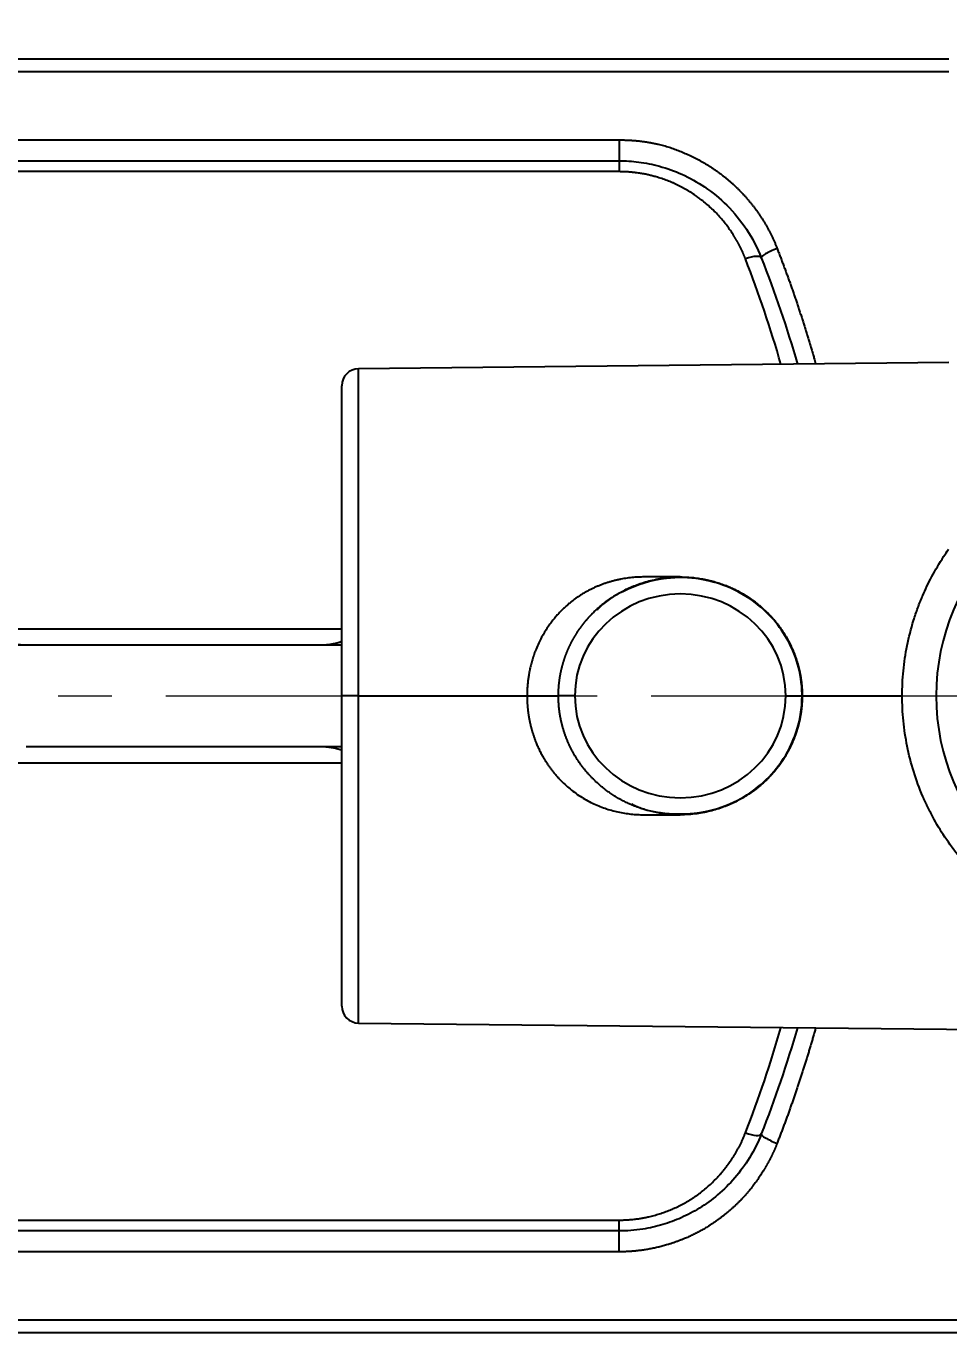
# Model space of a CAD drawing. Header units: millimetres. Extents: x 14 to 1202, y 28 to 1708.
# Drawn here: x 534.2 to 588.5, y 1273 to 1349.9 of the extents above; entities that cross this region are included whole.
import ezdxf

# ---------------------------------------------------------------- set-up
doc = ezdxf.new("R2010")
doc.units = ezdxf.units.MM
doc.linetypes.add('CENTER2', pattern=[28.575, 19.05, -3.175, 3.175, -3.175])
doc.styles.add('GOGO', font='Gulim.ttf', dxfattribs={"height": 3})
doc.dimstyles.new('기밴테크', dxfattribs={"dimtxt": 3, "dimasz": 3, "dimexe": 1.25, "dimexo": 0.625, "dimgap": 0.6, "dimtad": 1, "dimtih": 1, "dimtoh": 1, "dimdec": 1, "dimlunit": 6, "dimtxsty": 'GOGO', "dimcen": 0, "dimclrd": 3, "dimclre": 3, "dimclrt": 4, "dimadec": 0, "dimazin": 0, "dimtfac": 1, "dimtdec": 1, "dimtmove": 0, "dimatfit": 3, "dimfxl": 1, "dimlwd": 13, "dimlwe": 13, "dimarcsym": 0})

# ---------------------------------------------------------------- blocks, each defined once
blk = doc.blocks.new('*D5')
at = {"color": 3, "lineweight": 13, "transparency": 16777216}
for p, q in [((467.351, 1315.506), (467.351, 1434.052)), ((600.761, 1389.505), (600.761, 1434.052)), ((580.761, 1422.052), (487.351, 1422.052))]:
    blk.add_line(p, q, dxfattribs=at)
at = {"color": 3, "transparency": 16777216}
for points in [[(487.351, 1425.385), (487.351, 1418.719), (467.351, 1422.052)], [(580.761, 1425.385), (580.761, 1418.719), (600.761, 1422.052)]]:
    blk.add_solid(points, dxfattribs=at)
at = {"layer": 'Defpoints', "color": 0, "transparency": 16777216}
for p in [(467.351, 1422.052), (600.761, 1384.505), (467.351, 1310.506)]:
    blk.add_point(p, dxfattribs=at)
at = {"color": 4, "transparency": 16777216, "insert": (534.056, 1436.304), "char_height": 3, "attachment_point": 5, "style": 'GOGO'}
blk.add_mtext('{\\H6x;133.4}', dxfattribs=at)

msp = doc.modelspace()

# ---------------------------------------------------------------- linework, layer by layer
at = {"lineweight": 25}
for p, q in [((486.614, 1348.006), (588.509, 1348.006)), ((486.614, 1347.263), (588.509, 1347.263)), ((486.614, 1343.235), (569.088, 1343.235)), ((569.088, 1343.235), (569.088, 1342.006)), ((486.614, 1342.006), (569.088, 1342.006)), ((569.088, 1342.006), (569.088, 1341.366)), ((569.088, 1341.366), (486.614, 1341.366)), ((588.51, 1330.134), (553.751, 1329.766)), ((553.751, 1310.506), (553.751, 1329.766)), ((552.761, 1310.506), (552.761, 1328.767)), ((572.696, 1317.506), (570.594, 1317.506)), ((532.175, 1314.459), (552.761, 1314.46)), ((534.173, 1313.506), (551.529, 1313.506)), ((552.761, 1292.245), (552.761, 1310.506)), ((553.751, 1310.506), (552.761, 1310.506)), ((553.751, 1310.506), (563.672, 1310.506)), ((553.751, 1291.246), (553.751, 1310.506)), ((563.672, 1310.506), (565.519, 1310.506)), ((566.485, 1310.506), (565.519, 1310.506)), ((578.908, 1310.506), (579.908, 1310.506)), ((579.874, 1310.506), (585.761, 1310.506)), ((551.529, 1307.506), (534.173, 1307.506)), ((552.761, 1306.553), (532.175, 1306.552)), ((570.591, 1303.506), (572.696, 1303.506)), ((553.751, 1291.246), (620.761, 1290.538)), ((486.614, 1279.646), (569.088, 1279.646)), ((569.088, 1279.006), (569.088, 1279.646)), ((569.088, 1279.006), (486.614, 1279.006)), ((569.088, 1277.777), (569.088, 1279.006)), ((569.088, 1277.777), (486.614, 1277.777)), ((599.817, 1273.749), (486.614, 1273.749)), ((599.817, 1273.006), (486.614, 1273.006))]:
    msp.add_line(p, q, dxfattribs=at)
at = {"color": 1, "linetype": 'CENTER2', "lineweight": 18}
msp.add_line((456.679, 1310.506), (621.061, 1310.506), dxfattribs=at)
at = {"lineweight": 25}
for centre, radius, start, end in [((553.761, 1328.767), 1, 90.60522, 180), ((600.761, 1310.506), 13, 90, 270), ((553.761, 1292.245), 1, 180, 269.39478)]:
    msp.add_arc(centre, radius, start, end, dxfattribs=at)
for centre, major_axis, ratio, start_param, end_param in [((576.533, 1335.932), (-0.931, -0.366), 0.28071, 3.141593, 4.602501), ((578.395, 1336.664), (0.931, 0.366), 0.171683, 1.503419, 3.141593), ((572.696, 1310.505, 0), (-6.212, 0), 0.966058, 3.141746, 6.283053), ((572.696, 1310.507, 0), (-6.212, 0), 0.966058, 0.000154, 3.14146), ((576.533, 1285.08), (-0.931, 0.366), 0.28071, 1.680684, 3.141593), ((578.395, 1284.348), (0.931, -0.366), 0.171683, 3.141593, 4.779766)]:
    msp.add_ellipse(centre, major_axis=major_axis, ratio=ratio, start_param=start_param, end_param=end_param, dxfattribs=at)
for points, knots in [([(569.088, 1343.235), (569.106, 1343.235), (569.141, 1343.235), (569.195, 1343.234), (569.248, 1343.234), (569.302, 1343.233), (569.355, 1343.232), (569.408, 1343.23), (569.46, 1343.229), (569.513, 1343.227), (569.565, 1343.225), (569.618, 1343.223), (569.67, 1343.22), (569.722, 1343.217), (569.774, 1343.214), (569.825, 1343.211), (569.877, 1343.208), (569.928, 1343.204), (569.979, 1343.2), (570.03, 1343.196), (570.081, 1343.191), (570.132, 1343.187), (570.182, 1343.182), (570.233, 1343.177), (570.283, 1343.171), (570.333, 1343.166), (570.383, 1343.16), (570.433, 1343.154), (570.482, 1343.147), (570.532, 1343.141), (570.581, 1343.134), (570.63, 1343.127), (570.679, 1343.12), (570.728, 1343.112), (570.777, 1343.104), (570.825, 1343.096), (570.873, 1343.088), (570.922, 1343.079), (570.97, 1343.071), (571.018, 1343.062), (571.065, 1343.053), (571.113, 1343.043), (571.16, 1343.033), (571.207, 1343.023), (571.254, 1343.013), (571.301, 1343.003), (571.348, 1342.992), (571.486, 1342.96), (571.716, 1342.901), (572.035, 1342.806), (572.354, 1342.698), (572.673, 1342.578), (572.991, 1342.445), (573.309, 1342.3), (573.627, 1342.141), (573.89, 1341.999), (574.1, 1341.88), (574.256, 1341.786), (574.411, 1341.691), (574.563, 1341.593), (574.713, 1341.492), (574.861, 1341.389), (575.007, 1341.283), (575.151, 1341.174), (575.293, 1341.063), (575.433, 1340.95), (575.571, 1340.834), (575.707, 1340.715), (575.84, 1340.594), (575.972, 1340.47), (576.102, 1340.343), (576.229, 1340.214), (576.354, 1340.083), (576.458, 1339.97), (576.539, 1339.879), (576.6, 1339.809), (576.661, 1339.739), (576.721, 1339.669), (576.78, 1339.598), (576.838, 1339.527), (576.896, 1339.455), (576.953, 1339.383), (577.009, 1339.31), (577.064, 1339.237), (577.119, 1339.164), (577.173, 1339.09), (577.226, 1339.016), (577.279, 1338.941), (577.331, 1338.866), (577.382, 1338.79), (577.433, 1338.714), (577.482, 1338.638), (577.531, 1338.561), (577.58, 1338.484), (577.627, 1338.406), (577.674, 1338.328), (577.72, 1338.249), (577.766, 1338.17), (577.81, 1338.091), (577.854, 1338.011), (577.898, 1337.931), (577.94, 1337.85), (577.982, 1337.769), (578.023, 1337.687), (578.063, 1337.605), (578.103, 1337.523), (578.142, 1337.44), (578.18, 1337.357), (578.218, 1337.273), (578.255, 1337.189), (578.291, 1337.104), (578.326, 1337.019), (578.361, 1336.934), (578.383, 1336.877), (578.395, 1336.848)], [0, 0, 0, 0, 0.004443, 0.008873, 0.013289, 0.017693, 0.022085, 0.026463, 0.030829, 0.035183, 0.039525, 0.043854, 0.048171, 0.052476, 0.056769, 0.06105, 0.06532, 0.069577, 0.073824, 0.078059, 0.082283, 0.086495, 0.090697, 0.094887, 0.099067, 0.103236, 0.107394, 0.111542, 0.115679, 0.119806, 0.123923, 0.12803, 0.132127, 0.136214, 0.140291, 0.144359, 0.148418, 0.152467, 0.156507, 0.160538, 0.164559, 0.168573, 0.172577, 0.176573, 0.18056, 0.184539, 0.18851, 0.192473, 0.219797, 0.247389, 0.27529, 0.303535, 0.332162, 0.361205, 0.390698, 0.420672, 0.435857, 0.451006, 0.466124, 0.481216, 0.496286, 0.511341, 0.526385, 0.541423, 0.55646, 0.571501, 0.586551, 0.601616, 0.6167, 0.631808, 0.646945, 0.662116, 0.677326, 0.69258, 0.700354, 0.708115, 0.715865, 0.723604, 0.731332, 0.73905, 0.746759, 0.75446, 0.762152, 0.769837, 0.777515, 0.785187, 0.792853, 0.800515, 0.808172, 0.815825, 0.823475, 0.831123, 0.838768, 0.846413, 0.854057, 0.861701, 0.869346, 0.876991, 0.884639, 0.892289, 0.899943, 0.9076, 0.915261, 0.922927, 0.930599, 0.938278, 0.945963, 0.953655, 0.961356, 0.969065, 0.976783, 0.984511, 0.99225, 1, 1, 1, 1]), ([(569.088, 1342.006), (569.475, 1342.006), (570.278, 1341.954), (571.527, 1341.703), (572.845, 1341.229), (574.197, 1340.474), (575.505, 1339.398), (576.656, 1337.995), (577.233, 1336.886), (577.464, 1336.298)], [0, 0, 0, 0, 0.106966, 0.221997, 0.351545, 0.49376, 0.651107, 0.822357, 1, 1, 1, 1]), ([(576.533, 1336.232), (576.528, 1336.245), (576.518, 1336.272), (576.502, 1336.311), (576.486, 1336.351), (576.47, 1336.39), (576.454, 1336.429), (576.437, 1336.468), (576.42, 1336.508), (576.403, 1336.547), (576.386, 1336.586), (576.368, 1336.625), (576.35, 1336.664), (576.332, 1336.703), (576.313, 1336.742), (576.295, 1336.781), (576.276, 1336.82), (576.257, 1336.859), (576.238, 1336.898), (576.218, 1336.937), (576.198, 1336.975), (576.178, 1337.014), (576.158, 1337.053), (576.137, 1337.092), (576.117, 1337.13), (576.095, 1337.169), (576.074, 1337.207), (576.053, 1337.246), (576.031, 1337.284), (576.009, 1337.323), (575.987, 1337.361), (575.964, 1337.4), (575.942, 1337.438), (575.919, 1337.476), (575.895, 1337.515), (575.872, 1337.553), (575.793, 1337.68), (575.655, 1337.892), (575.449, 1338.18), (575.236, 1338.453), (575.008, 1338.72), (574.759, 1338.984), (574.493, 1339.24), (574.224, 1339.48), (574.009, 1339.654), (573.851, 1339.774), (573.748, 1339.85), (573.642, 1339.925), (573.525, 1340.006), (573.398, 1340.09), (573.262, 1340.177), (573.124, 1340.26), (572.983, 1340.342), (572.836, 1340.423), (572.687, 1340.501), (572.535, 1340.576), (572.382, 1340.648), (572.227, 1340.717), (572.071, 1340.782), (571.915, 1340.844), (571.758, 1340.902), (571.598, 1340.957), (571.437, 1341.009), (571.289, 1341.053), (571.158, 1341.09), (571.044, 1341.121), (570.934, 1341.149), (570.827, 1341.174), (570.717, 1341.198), (570.601, 1341.221), (570.478, 1341.244), (570.353, 1341.264), (570.226, 1341.284), (570.112, 1341.299), (570.013, 1341.311), (569.929, 1341.321), (569.845, 1341.329), (569.761, 1341.337), (569.677, 1341.344), (569.592, 1341.35), (569.508, 1341.355), (569.424, 1341.359), (569.34, 1341.362), (569.256, 1341.364), (569.172, 1341.365), (569.116, 1341.366), (569.088, 1341.366)], [0, 0, 0, 0, 0.004499, 0.009005, 0.013515, 0.018032, 0.022555, 0.027083, 0.031618, 0.036159, 0.040707, 0.045261, 0.049822, 0.05439, 0.058965, 0.063547, 0.068136, 0.072733, 0.077337, 0.081949, 0.086568, 0.091195, 0.095831, 0.100474, 0.105125, 0.109785, 0.114454, 0.11913, 0.123816, 0.12851, 0.133213, 0.137926, 0.142647, 0.147378, 0.152118, 0.156867, 0.161626, 0.199794, 0.237124, 0.273681, 0.309531, 0.348146, 0.388198, 0.425692, 0.461513, 0.474668, 0.487988, 0.501474, 0.515131, 0.532434, 0.549121, 0.5652, 0.582582, 0.59997, 0.617373, 0.634798, 0.652255, 0.669751, 0.687295, 0.704444, 0.721669, 0.73898, 0.756384, 0.773891, 0.786328, 0.798365, 0.810006, 0.821253, 0.83211, 0.844642, 0.857376, 0.870318, 0.883469, 0.896835, 0.905475, 0.914104, 0.922723, 0.931332, 0.939933, 0.948526, 0.957114, 0.965697, 0.974275, 0.982851, 0.991426, 1, 1, 1, 1]), ([(578.395, 1336.848), (578.411, 1336.807), (578.443, 1336.724), (578.491, 1336.601), (578.538, 1336.477), (578.586, 1336.353), (578.633, 1336.229), (578.68, 1336.104), (578.727, 1335.98), (578.774, 1335.856), (578.82, 1335.731), (578.866, 1335.606), (578.912, 1335.482), (578.958, 1335.357), (579.003, 1335.232), (579.049, 1335.106), (579.094, 1334.981), (579.138, 1334.856), (579.183, 1334.73), (579.227, 1334.605), (579.272, 1334.479), (579.315, 1334.353), (579.359, 1334.227), (579.403, 1334.101), (579.446, 1333.975), (579.489, 1333.849), (579.532, 1333.722), (579.574, 1333.596), (579.617, 1333.469), (579.659, 1333.343), (579.701, 1333.216), (579.743, 1333.089), (579.784, 1332.962), (579.826, 1332.834), (579.867, 1332.707), (579.907, 1332.58), (579.948, 1332.452), (579.989, 1332.325), (580.029, 1332.197), (580.069, 1332.069), (580.108, 1331.941), (580.148, 1331.813), (580.187, 1331.685), (580.226, 1331.556), (580.265, 1331.428), (580.304, 1331.3), (580.342, 1331.171), (580.38, 1331.042), (580.418, 1330.913), (580.456, 1330.784), (580.494, 1330.655), (580.531, 1330.526), (580.586, 1330.334), (580.629, 1330.185), (580.658, 1330.078)], [0, 0, 0, 0, 0.018641, 0.037284, 0.055928, 0.074574, 0.093221, 0.11187, 0.130521, 0.149173, 0.167828, 0.186484, 0.205143, 0.223803, 0.242466, 0.26113, 0.279797, 0.298467, 0.317138, 0.335812, 0.354489, 0.373168, 0.391849, 0.410533, 0.42922, 0.44791, 0.466602, 0.485298, 0.503996, 0.522697, 0.541401, 0.560109, 0.578819, 0.597533, 0.61625, 0.634971, 0.653695, 0.672422, 0.691153, 0.709887, 0.728625, 0.747367, 0.766113, 0.784862, 0.803615, 0.822372, 0.841133, 0.859898, 0.878668, 0.897441, 0.916219, 0.935001, 0.953787, 1, 1, 1, 1]), ([(585.761, 1310.506), (585.761, 1310.993), (585.785, 1311.485), (585.882, 1312.472), (585.956, 1312.968), (586.155, 1313.959), (586.281, 1314.454), (586.509, 1315.192), (586.592, 1315.437), (586.727, 1315.802), (586.796, 1315.985), (586.882, 1316.196), (586.926, 1316.302), (586.948, 1316.355), (586.96, 1316.381), (586.965, 1316.394), (586.968, 1316.401), (586.969, 1316.404), (586.97, 1316.406), (586.97, 1316.407), (586.971, 1316.407), (586.971, 1316.407), (586.971, 1316.407), (587.124, 1316.766), (587.3, 1317.139), (587.708, 1317.909), (587.94, 1318.306), (588.296, 1318.852), (588.393, 1318.995), (588.494, 1319.138)], [0, 0, 0, 0, 0.157418, 0.157418, 0.314837, 0.314837, 0.472255, 0.472255, 0.550964, 0.550964, 0.590319, 0.609996, 0.619835, 0.624754, 0.627214, 0.628444, 0.629058, 0.629366, 0.62952, 0.629596, 0.629635, 0.629635, 0.629673, 0.629673, 0.787092, 0.787092, 0.94451, 0.94451, 1, 1, 1, 1]), ([(570.6, 1317.506), (570.56, 1317.506), (570.458, 1317.505), (570.296, 1317.501), (570.113, 1317.492), (569.929, 1317.478), (569.745, 1317.459), (569.56, 1317.435), (569.375, 1317.407), (569.191, 1317.373), (569.006, 1317.335), (568.822, 1317.291), (568.638, 1317.242), (568.454, 1317.188), (568.271, 1317.128), (568.09, 1317.063), (567.909, 1316.993), (567.729, 1316.917), (567.551, 1316.836), (567.375, 1316.749), (567.2, 1316.656), (567.027, 1316.558), (566.856, 1316.454), (566.688, 1316.345), (566.522, 1316.23), (566.359, 1316.109), (566.199, 1315.982), (566.042, 1315.85), (565.888, 1315.713), (565.734, 1315.565), (565.574, 1315.402), (565.407, 1315.218), (565.233, 1315.013), (565.056, 1314.785), (564.877, 1314.532), (564.699, 1314.254), (564.524, 1313.95), (564.356, 1313.618), (564.231, 1313.334), (564.143, 1313.109), (564.087, 1312.956), (564.036, 1312.806), (563.989, 1312.658), (563.947, 1312.513), (563.908, 1312.371), (563.873, 1312.233), (563.842, 1312.097), (563.815, 1311.965), (563.79, 1311.836), (563.768, 1311.711), (563.75, 1311.589), (563.733, 1311.471), (563.719, 1311.357), (563.708, 1311.247), (563.698, 1311.141), (563.69, 1311.038), (563.684, 1310.94), (563.679, 1310.845), (563.675, 1310.755), (563.673, 1310.668), (563.672, 1310.586), (563.672, 1310.532), (563.672, 1310.506)], [0, 0, 0, 0, 0.01096, 0.027467, 0.044051, 0.060713, 0.077455, 0.09428, 0.111188, 0.128183, 0.145264, 0.162435, 0.179697, 0.197052, 0.214501, 0.232046, 0.249688, 0.26743, 0.285272, 0.303216, 0.321265, 0.339418, 0.357678, 0.376046, 0.394524, 0.413112, 0.431813, 0.450627, 0.469556, 0.488602, 0.509558, 0.532366, 0.557026, 0.58354, 0.611906, 0.642126, 0.6742, 0.708128, 0.74391, 0.7591, 0.773921, 0.788373, 0.802457, 0.816172, 0.829518, 0.842495, 0.855104, 0.867344, 0.879215, 0.890718, 0.901852, 0.912618, 0.923015, 0.933043, 0.942702, 0.951993, 0.960916, 0.96947, 0.977655, 0.985472, 0.99292, 1, 1, 1, 1]), ([(565.519, 1310.506), (565.519, 1310.52), (565.519, 1310.549), (565.519, 1310.593), (565.52, 1310.636), (565.521, 1310.679), (565.522, 1310.723), (565.524, 1310.766), (565.525, 1310.81), (565.528, 1310.854), (565.53, 1310.897), (565.533, 1310.941), (565.535, 1310.984), (565.539, 1311.028), (565.542, 1311.072), (565.546, 1311.115), (565.55, 1311.159), (565.554, 1311.203), (565.559, 1311.247), (565.564, 1311.29), (565.569, 1311.334), (565.575, 1311.378), (565.58, 1311.422), (565.587, 1311.465), (565.593, 1311.509), (565.6, 1311.553), (565.607, 1311.597), (565.614, 1311.641), (565.621, 1311.684), (565.629, 1311.728), (565.637, 1311.772), (565.646, 1311.816), (565.654, 1311.859), (565.663, 1311.903), (565.673, 1311.947), (565.682, 1311.99), (565.692, 1312.034), (565.702, 1312.078), (565.713, 1312.121), (565.723, 1312.165), (565.735, 1312.208), (565.746, 1312.252), (565.758, 1312.296), (565.769, 1312.339), (565.782, 1312.382), (565.794, 1312.426), (565.807, 1312.469), (565.82, 1312.512), (565.834, 1312.556), (565.847, 1312.599), (565.861, 1312.642), (565.876, 1312.685), (565.89, 1312.728), (565.905, 1312.771), (565.921, 1312.814), (565.936, 1312.857), (565.952, 1312.9), (565.968, 1312.943), (565.985, 1312.986), (566.001, 1313.028), (566.018, 1313.071), (566.036, 1313.113), (566.053, 1313.156), (566.071, 1313.198), (566.089, 1313.24), (566.108, 1313.283), (566.127, 1313.325), (566.146, 1313.367), (566.165, 1313.409), (566.185, 1313.451), (566.205, 1313.492), (566.225, 1313.534), (566.246, 1313.576), (566.267, 1313.617), (566.288, 1313.658), (566.31, 1313.7), (566.331, 1313.741), (566.354, 1313.782), (566.376, 1313.823), (566.399, 1313.864), (566.422, 1313.905), (566.445, 1313.945), (566.469, 1313.986), (566.493, 1314.026), (566.517, 1314.066), (566.541, 1314.107), (566.566, 1314.147), (566.591, 1314.187), (566.617, 1314.226), (566.642, 1314.266), (566.668, 1314.305), (566.694, 1314.345), (566.721, 1314.384), (566.748, 1314.423), (566.775, 1314.462), (566.802, 1314.501), (566.83, 1314.54), (566.858, 1314.578), (566.887, 1314.616), (566.915, 1314.655), (566.944, 1314.693), (566.973, 1314.731), (567.003, 1314.768), (567.032, 1314.806), (567.063, 1314.843), (567.093, 1314.88), (567.123, 1314.917), (567.154, 1314.954), (567.186, 1314.991), (567.217, 1315.028), (567.249, 1315.064), (567.281, 1315.1), (567.313, 1315.136), (567.346, 1315.172), (567.379, 1315.208), (567.412, 1315.243), (567.445, 1315.278), (567.479, 1315.313), (567.513, 1315.348), (567.547, 1315.383), (567.632, 1315.468), (567.775, 1315.604), (567.985, 1315.789), (568.214, 1315.976), (568.465, 1316.162), (568.737, 1316.347), (569.031, 1316.527), (569.348, 1316.7), (569.688, 1316.865), (570.052, 1317.017), (570.439, 1317.155), (570.849, 1317.274), (571.281, 1317.373), (571.735, 1317.448), (572.209, 1317.495), (572.598, 1317.508), (572.892, 1317.504), (573.085, 1317.497), (573.276, 1317.484), (573.464, 1317.467), (573.649, 1317.445), (573.831, 1317.419), (574.009, 1317.389), (574.184, 1317.355), (574.356, 1317.317), (574.524, 1317.276), (574.689, 1317.231), (574.851, 1317.184), (575.008, 1317.133), (575.163, 1317.08), (575.313, 1317.024), (575.46, 1316.966), (575.604, 1316.906), (575.743, 1316.844), (575.879, 1316.78), (576.012, 1316.714), (576.141, 1316.647), (576.266, 1316.579), (576.388, 1316.509), (576.506, 1316.438), (576.621, 1316.367), (576.732, 1316.295), (576.839, 1316.222), (576.944, 1316.149), (577.045, 1316.075), (577.142, 1316.001), (577.237, 1315.927), (577.328, 1315.854), (577.416, 1315.78), (577.501, 1315.707), (577.583, 1315.634), (577.662, 1315.561), (577.737, 1315.489), (577.808, 1315.421), (577.873, 1315.355), (577.934, 1315.292), (577.994, 1315.229), (578.054, 1315.165), (578.112, 1315.1), (578.17, 1315.035), (578.226, 1314.969), (578.282, 1314.902), (578.337, 1314.835), (578.391, 1314.767), (578.444, 1314.699), (578.495, 1314.631), (578.546, 1314.562), (578.597, 1314.492), (578.646, 1314.422), (578.694, 1314.351), (578.741, 1314.28), (578.787, 1314.209), (578.833, 1314.137), (578.877, 1314.065), (578.92, 1313.992), (578.963, 1313.919), (579.004, 1313.845), (579.045, 1313.771), (579.084, 1313.697), (579.123, 1313.623), (579.16, 1313.548), (579.197, 1313.473), (579.233, 1313.397), (579.267, 1313.322), (579.301, 1313.246), (579.334, 1313.169), (579.366, 1313.093), (579.396, 1313.016), (579.426, 1312.939), (579.455, 1312.862), (579.483, 1312.784), (579.51, 1312.707), (579.535, 1312.629), (579.56, 1312.551), (579.584, 1312.473), (579.607, 1312.395), (579.629, 1312.317), (579.65, 1312.238), (579.671, 1312.16), (579.69, 1312.081), (579.708, 1312.002), (579.725, 1311.923), (579.741, 1311.845), (579.757, 1311.766), (579.771, 1311.687), (579.784, 1311.608), (579.797, 1311.529), (579.808, 1311.45), (579.819, 1311.371), (579.828, 1311.292), (579.837, 1311.213), (579.845, 1311.134), (579.852, 1311.055), (579.858, 1310.977), (579.863, 1310.898), (579.867, 1310.819), (579.87, 1310.741), (579.872, 1310.662), (579.874, 1310.584), (579.874, 1310.532), (579.874, 1310.506)], [0, 0, 0, 0, 0.001944, 0.00389, 0.005838, 0.007788, 0.00974, 0.011694, 0.013649, 0.015606, 0.017566, 0.019527, 0.02149, 0.023455, 0.025421, 0.02739, 0.029361, 0.031333, 0.033308, 0.035284, 0.037262, 0.039243, 0.041225, 0.043209, 0.045195, 0.047183, 0.049173, 0.051165, 0.053159, 0.055155, 0.057152, 0.059152, 0.061154, 0.063158, 0.065163, 0.067171, 0.069181, 0.071192, 0.073206, 0.075222, 0.07724, 0.079259, 0.081281, 0.083305, 0.085331, 0.087358, 0.089388, 0.09142, 0.093454, 0.09549, 0.097528, 0.099568, 0.10161, 0.103654, 0.105701, 0.107749, 0.109799, 0.111852, 0.113906, 0.115963, 0.118022, 0.120082, 0.122145, 0.12421, 0.126277, 0.128346, 0.130418, 0.132491, 0.134567, 0.136644, 0.138724, 0.140806, 0.14289, 0.144976, 0.147064, 0.149155, 0.151247, 0.153342, 0.155439, 0.157538, 0.159639, 0.161742, 0.163848, 0.165955, 0.168065, 0.170177, 0.172291, 0.174408, 0.176526, 0.178647, 0.18077, 0.182895, 0.185022, 0.187152, 0.189284, 0.191418, 0.193554, 0.195692, 0.197833, 0.199975, 0.20212, 0.204268, 0.206417, 0.208569, 0.210723, 0.212879, 0.215037, 0.217198, 0.219361, 0.221526, 0.223694, 0.225863, 0.228035, 0.23021, 0.232386, 0.234565, 0.236746, 0.238929, 0.241115, 0.243303, 0.245493, 0.257312, 0.269864, 0.28315, 0.297171, 0.311927, 0.327419, 0.343647, 0.360611, 0.378311, 0.396748, 0.415921, 0.435832, 0.45648, 0.477865, 0.499987, 0.508806, 0.517509, 0.526098, 0.534572, 0.542932, 0.551176, 0.559306, 0.567322, 0.575222, 0.583008, 0.590679, 0.598236, 0.605678, 0.613005, 0.620218, 0.627315, 0.634299, 0.641168, 0.647922, 0.654561, 0.661086, 0.667497, 0.673793, 0.679974, 0.686041, 0.691994, 0.697832, 0.703556, 0.709165, 0.71466, 0.720041, 0.725307, 0.730459, 0.735497, 0.740421, 0.74523, 0.749926, 0.754507, 0.758453, 0.762391, 0.766322, 0.770245, 0.774162, 0.77807, 0.781972, 0.785866, 0.789753, 0.793633, 0.797506, 0.801371, 0.80523, 0.809081, 0.812925, 0.816762, 0.820591, 0.824414, 0.82823, 0.832038, 0.83584, 0.839635, 0.843422, 0.847203, 0.850977, 0.854743, 0.858503, 0.862256, 0.866003, 0.869742, 0.873475, 0.8772, 0.880919, 0.884632, 0.888337, 0.892036, 0.895728, 0.899414, 0.903093, 0.906765, 0.910431, 0.91409, 0.917742, 0.921388, 0.925028, 0.928661, 0.932288, 0.935908, 0.939522, 0.943129, 0.94673, 0.950325, 0.953913, 0.957496, 0.961071, 0.964641, 0.968205, 0.971762, 0.975313, 0.978858, 0.982397, 0.985929, 0.989456, 0.992977, 0.996491, 1, 1, 1, 1]), ([(579.866, 1310.372), (579.875, 1310.999), (579.742, 1312.151), (579.125, 1313.722), (578.268, 1314.961), (577.066, 1316.114), (575.582, 1316.965), (573.737, 1317.463), (571.626, 1317.523), (569.604, 1316.866), (568.271, 1316.08), (567.857, 1315.62), (567.804, 1315.559)], [0, 0, 0, 0, 0.110624, 0.211106, 0.301417, 0.381562, 0.511195, 0.605969, 0.725749, 0.88789, 0.985494, 1, 1, 1, 1]), ([(532.175, 1314.459), (532.175, 1314.456), (532.175, 1314.45), (532.176, 1314.44), (532.177, 1314.431), (532.178, 1314.421), (532.179, 1314.412), (532.181, 1314.402), (532.182, 1314.392), (532.184, 1314.383), (532.187, 1314.373), (532.189, 1314.363), (532.192, 1314.354), (532.195, 1314.344), (532.198, 1314.334), (532.201, 1314.324), (532.205, 1314.315), (532.209, 1314.305), (532.213, 1314.295), (532.217, 1314.285), (532.222, 1314.275), (532.226, 1314.266), (532.231, 1314.256), (532.237, 1314.246), (532.242, 1314.236), (532.248, 1314.226), (532.254, 1314.216), (532.26, 1314.207), (532.266, 1314.197), (532.273, 1314.187), (532.28, 1314.177), (532.287, 1314.167), (532.294, 1314.157), (532.302, 1314.148), (532.31, 1314.138), (532.318, 1314.128), (532.326, 1314.118), (532.334, 1314.109), (532.343, 1314.099), (532.352, 1314.089), (532.361, 1314.079), (532.371, 1314.07), (532.38, 1314.06), (532.39, 1314.051), (532.4, 1314.041), (532.411, 1314.031), (532.421, 1314.022), (532.432, 1314.012), (532.443, 1314.003), (532.454, 1313.993), (532.466, 1313.984), (532.478, 1313.975), (532.49, 1313.965), (532.502, 1313.956), (532.514, 1313.947), (532.527, 1313.938), (532.54, 1313.928), (532.553, 1313.919), (532.566, 1313.91), (532.58, 1313.901), (532.594, 1313.892), (532.608, 1313.883), (532.622, 1313.874), (532.637, 1313.866), (532.651, 1313.857), (532.666, 1313.848), (532.682, 1313.84), (532.7, 1313.829), (532.722, 1313.818), (532.747, 1313.805), (532.774, 1313.791), (532.803, 1313.778), (532.832, 1313.765), (532.863, 1313.751), (532.895, 1313.738), (532.928, 1313.725), (532.963, 1313.711), (532.999, 1313.698), (533.036, 1313.685), (533.074, 1313.672), (533.114, 1313.66), (533.155, 1313.647), (533.197, 1313.635), (533.241, 1313.623), (533.285, 1313.612), (533.331, 1313.6), (533.379, 1313.59), (533.427, 1313.579), (533.477, 1313.57), (533.528, 1313.56), (533.58, 1313.552), (533.634, 1313.544), (533.689, 1313.536), (533.745, 1313.529), (533.802, 1313.523), (533.861, 1313.518), (533.921, 1313.514), (533.982, 1313.51), (534.044, 1313.508), (534.108, 1313.506), (534.151, 1313.506), (534.173, 1313.506)], [0, 0, 0, 0, 0.003675, 0.007367, 0.011078, 0.014809, 0.018562, 0.022341, 0.026146, 0.02998, 0.033845, 0.037741, 0.041673, 0.04564, 0.049645, 0.053689, 0.057774, 0.061902, 0.066074, 0.070292, 0.074556, 0.078869, 0.083232, 0.087645, 0.092111, 0.096631, 0.101204, 0.105834, 0.110521, 0.115265, 0.120068, 0.124931, 0.129855, 0.134841, 0.139889, 0.145, 0.150176, 0.155416, 0.160722, 0.166095, 0.171534, 0.177042, 0.182617, 0.188262, 0.193976, 0.199761, 0.205616, 0.211543, 0.217541, 0.223611, 0.229755, 0.235971, 0.242261, 0.248626, 0.255064, 0.261578, 0.268167, 0.274832, 0.281572, 0.288389, 0.295283, 0.302254, 0.309302, 0.316428, 0.323632, 0.330914, 0.338274, 0.345714, 0.357406, 0.369597, 0.38229, 0.395484, 0.409183, 0.423386, 0.438096, 0.453312, 0.469036, 0.485268, 0.502009, 0.51926, 0.537022, 0.555294, 0.574077, 0.593373, 0.61318, 0.6335, 0.654333, 0.67568, 0.697539, 0.719913, 0.742801, 0.766203, 0.790119, 0.814551, 0.839497, 0.864959, 0.890936, 0.917428, 0.944436, 0.97196, 1, 1, 1, 1]), ([(551.529, 1313.506), (551.54, 1313.506), (551.561, 1313.506), (551.593, 1313.506), (551.625, 1313.507), (551.657, 1313.508), (551.688, 1313.509), (551.719, 1313.51), (551.749, 1313.512), (551.779, 1313.514), (551.809, 1313.516), (551.839, 1313.518), (551.868, 1313.521), (551.897, 1313.523), (551.926, 1313.526), (551.954, 1313.529), (551.982, 1313.532), (552.01, 1313.536), (552.038, 1313.539), (552.065, 1313.543), (552.092, 1313.547), (552.118, 1313.551), (552.144, 1313.555), (552.17, 1313.56), (552.196, 1313.564), (552.221, 1313.569), (552.246, 1313.574), (552.27, 1313.579), (552.295, 1313.584), (552.319, 1313.589), (552.342, 1313.594), (552.366, 1313.599), (552.389, 1313.605), (552.412, 1313.611), (552.434, 1313.616), (552.456, 1313.622), (552.478, 1313.628), (552.499, 1313.634), (552.521, 1313.64), (552.541, 1313.646), (552.562, 1313.652), (552.582, 1313.658), (552.602, 1313.664), (552.622, 1313.671), (552.641, 1313.677), (552.66, 1313.683), (552.679, 1313.69), (552.697, 1313.696), (552.715, 1313.703), (552.733, 1313.709), (552.75, 1313.716), (552.761, 1313.72), (552.766, 1313.722)], [0, 0, 0, 0, 0.025753, 0.051272, 0.076555, 0.101604, 0.126419, 0.150999, 0.175345, 0.199456, 0.223332, 0.246975, 0.270382, 0.293556, 0.316495, 0.3392, 0.361671, 0.383908, 0.40591, 0.427679, 0.449213, 0.470514, 0.49158, 0.512413, 0.533012, 0.553377, 0.573509, 0.593407, 0.613071, 0.632502, 0.6517, 0.670664, 0.689395, 0.707893, 0.726157, 0.744189, 0.761988, 0.779553, 0.796886, 0.813987, 0.830855, 0.84749, 0.863893, 0.880064, 0.896003, 0.911709, 0.927184, 0.942428, 0.957439, 0.972219, 0.986768, 1, 1, 1, 1]), ([(563.672, 1310.506), (563.672, 1310.493), (563.672, 1310.467), (563.672, 1310.427), (563.672, 1310.386), (563.673, 1310.344), (563.674, 1310.301), (563.676, 1310.257), (563.677, 1310.213), (563.679, 1310.167), (563.681, 1310.12), (563.684, 1310.072), (563.687, 1310.023), (563.69, 1309.973), (563.694, 1309.922), (563.698, 1309.871), (563.703, 1309.818), (563.708, 1309.764), (563.714, 1309.709), (563.72, 1309.654), (563.726, 1309.597), (563.734, 1309.54), (563.742, 1309.481), (563.75, 1309.422), (563.759, 1309.362), (563.769, 1309.3), (563.779, 1309.238), (563.79, 1309.175), (563.802, 1309.111), (563.815, 1309.046), (563.829, 1308.981), (563.843, 1308.914), (563.858, 1308.847), (563.874, 1308.779), (563.891, 1308.71), (563.909, 1308.64), (563.927, 1308.57), (563.947, 1308.499), (563.968, 1308.427), (563.99, 1308.354), (564.012, 1308.281), (564.036, 1308.206), (564.061, 1308.132), (564.088, 1308.056), (564.115, 1307.98), (564.144, 1307.904), (564.173, 1307.826), (564.225, 1307.696), (564.302, 1307.517), (564.407, 1307.295), (564.515, 1307.084), (564.626, 1306.884), (564.739, 1306.696), (564.853, 1306.518), (564.968, 1306.351), (565.082, 1306.194), (565.196, 1306.047), (565.308, 1305.91), (565.417, 1305.783), (565.525, 1305.664), (565.629, 1305.554), (565.798, 1305.383), (566.042, 1305.157), (566.37, 1304.89), (566.712, 1304.647), (567.064, 1304.429), (567.424, 1304.234), (567.793, 1304.064), (568.167, 1303.917), (568.545, 1303.794), (568.926, 1303.693), (569.308, 1303.614), (569.69, 1303.557), (570.071, 1303.521), (570.372, 1303.508), (570.545, 1303.506), (570.592, 1303.506)], [0, 0, 0, 0, 0.003512, 0.007116, 0.010811, 0.014598, 0.018476, 0.022445, 0.026506, 0.030659, 0.034903, 0.039239, 0.043666, 0.048184, 0.052794, 0.057496, 0.062289, 0.067173, 0.072149, 0.077217, 0.082376, 0.087627, 0.092969, 0.098402, 0.103928, 0.109544, 0.115253, 0.121052, 0.126944, 0.132926, 0.139001, 0.145167, 0.151424, 0.157773, 0.164213, 0.170745, 0.177369, 0.184084, 0.19089, 0.197789, 0.204778, 0.211859, 0.219032, 0.226296, 0.233652, 0.2411, 0.248639, 0.256269, 0.279481, 0.301919, 0.323584, 0.344475, 0.364592, 0.383936, 0.402506, 0.420304, 0.437328, 0.453578, 0.469056, 0.483761, 0.497693, 0.510853, 0.550178, 0.58901, 0.627361, 0.665242, 0.702666, 0.739647, 0.776196, 0.81233, 0.848061, 0.883406, 0.918379, 0.952996, 0.987275, 1, 1, 1, 1]), ([(579.874, 1310.506), (579.874, 1310.492), (579.874, 1310.463), (579.873, 1310.419), (579.873, 1310.376), (579.872, 1310.332), (579.87, 1310.289), (579.869, 1310.246), (579.867, 1310.202), (579.865, 1310.158), (579.863, 1310.115), (579.86, 1310.071), (579.857, 1310.028), (579.854, 1309.984), (579.85, 1309.94), (579.847, 1309.897), (579.842, 1309.853), (579.838, 1309.809), (579.834, 1309.765), (579.829, 1309.722), (579.823, 1309.678), (579.818, 1309.634), (579.812, 1309.59), (579.806, 1309.547), (579.8, 1309.503), (579.793, 1309.459), (579.786, 1309.415), (579.779, 1309.371), (579.771, 1309.328), (579.763, 1309.284), (579.755, 1309.24), (579.747, 1309.196), (579.738, 1309.153), (579.729, 1309.109), (579.72, 1309.065), (579.71, 1309.021), (579.7, 1308.978), (579.69, 1308.934), (579.68, 1308.891), (579.669, 1308.847), (579.658, 1308.803), (579.647, 1308.76), (579.635, 1308.716), (579.623, 1308.673), (579.611, 1308.629), (579.598, 1308.586), (579.585, 1308.543), (579.572, 1308.499), (579.559, 1308.456), (579.545, 1308.413), (579.531, 1308.37), (579.517, 1308.327), (579.502, 1308.284), (579.487, 1308.24), (579.472, 1308.198), (579.456, 1308.155), (579.441, 1308.112), (579.424, 1308.069), (579.408, 1308.026), (579.391, 1307.984), (579.374, 1307.941), (579.357, 1307.899), (579.339, 1307.856), (579.321, 1307.814), (579.303, 1307.771), (579.285, 1307.729), (579.266, 1307.687), (579.247, 1307.645), (579.227, 1307.603), (579.207, 1307.561), (579.187, 1307.52), (579.167, 1307.478), (579.146, 1307.436), (579.126, 1307.395), (579.104, 1307.353), (579.083, 1307.312), (579.061, 1307.271), (579.039, 1307.23), (579.016, 1307.189), (578.994, 1307.148), (578.971, 1307.107), (578.947, 1307.067), (578.924, 1307.026), (578.9, 1306.986), (578.876, 1306.945), (578.851, 1306.905), (578.826, 1306.865), (578.801, 1306.825), (578.776, 1306.786), (578.75, 1306.746), (578.724, 1306.706), (578.698, 1306.667), (578.671, 1306.628), (578.645, 1306.589), (578.617, 1306.55), (578.59, 1306.511), (578.562, 1306.472), (578.534, 1306.434), (578.506, 1306.396), (578.477, 1306.357), (578.448, 1306.319), (578.419, 1306.281), (578.39, 1306.244), (578.36, 1306.206), (578.33, 1306.169), (578.3, 1306.132), (578.269, 1306.094), (578.238, 1306.058), (578.207, 1306.021), (578.175, 1305.984), (578.144, 1305.948), (578.112, 1305.912), (578.079, 1305.876), (578.047, 1305.84), (578.014, 1305.804), (577.981, 1305.769), (577.947, 1305.734), (577.914, 1305.699), (577.88, 1305.664), (577.845, 1305.629), (577.76, 1305.544), (577.618, 1305.408), (577.408, 1305.223), (577.178, 1305.036), (576.928, 1304.85), (576.656, 1304.665), (576.362, 1304.485), (576.044, 1304.312), (575.704, 1304.147), (575.34, 1303.995), (574.953, 1303.857), (574.544, 1303.738), (574.111, 1303.639), (573.657, 1303.564), (573.183, 1303.517), (572.795, 1303.504), (572.501, 1303.508), (572.307, 1303.515), (572.116, 1303.528), (571.929, 1303.545), (571.744, 1303.567), (571.562, 1303.593), (571.384, 1303.623), (571.208, 1303.658), (571.037, 1303.695), (570.868, 1303.736), (570.703, 1303.781), (570.542, 1303.829), (570.384, 1303.879), (570.23, 1303.932), (570.079, 1303.988), (569.932, 1304.046), (569.789, 1304.106), (569.649, 1304.168), (569.513, 1304.232), (569.381, 1304.298), (569.252, 1304.365), (569.127, 1304.433), (569.005, 1304.503), (568.887, 1304.574), (568.772, 1304.645), (568.661, 1304.717), (568.553, 1304.79), (568.449, 1304.863), (568.348, 1304.937), (568.25, 1305.011), (568.156, 1305.085), (568.065, 1305.158), (567.977, 1305.232), (567.892, 1305.305), (567.81, 1305.378), (567.731, 1305.451), (567.655, 1305.523), (567.585, 1305.591), (567.52, 1305.657), (567.458, 1305.72), (567.398, 1305.783), (567.339, 1305.847), (567.28, 1305.912), (567.223, 1305.978), (567.166, 1306.043), (567.111, 1306.11), (567.056, 1306.177), (567.002, 1306.245), (566.949, 1306.313), (566.897, 1306.381), (566.846, 1306.45), (566.796, 1306.52), (566.747, 1306.59), (566.699, 1306.661), (566.651, 1306.732), (566.605, 1306.803), (566.56, 1306.875), (566.515, 1306.948), (566.472, 1307.02), (566.43, 1307.093), (566.388, 1307.167), (566.348, 1307.241), (566.308, 1307.315), (566.27, 1307.389), (566.232, 1307.464), (566.195, 1307.539), (566.16, 1307.615), (566.125, 1307.691), (566.091, 1307.767), (566.059, 1307.843), (566.027, 1307.919), (565.996, 1307.996), (565.966, 1308.073), (565.938, 1308.15), (565.91, 1308.228), (565.883, 1308.305), (565.857, 1308.383), (565.832, 1308.461), (565.808, 1308.539), (565.785, 1308.617), (565.763, 1308.696), (565.742, 1308.774), (565.722, 1308.853), (565.703, 1308.931), (565.685, 1309.01), (565.667, 1309.089), (565.651, 1309.168), (565.636, 1309.246), (565.622, 1309.325), (565.608, 1309.404), (565.596, 1309.483), (565.584, 1309.562), (565.574, 1309.641), (565.564, 1309.72), (565.555, 1309.799), (565.548, 1309.878), (565.541, 1309.957), (565.535, 1310.035), (565.53, 1310.114), (565.526, 1310.193), (565.523, 1310.271), (565.52, 1310.35), (565.519, 1310.428), (565.519, 1310.48), (565.519, 1310.506)], [0, 0, 0, 0, 0.001945, 0.003891, 0.005839, 0.007789, 0.009741, 0.011695, 0.013651, 0.015608, 0.017568, 0.019529, 0.021492, 0.023457, 0.025424, 0.027393, 0.029364, 0.031337, 0.033311, 0.035288, 0.037266, 0.039247, 0.041229, 0.043213, 0.0452, 0.047188, 0.049178, 0.05117, 0.053164, 0.05516, 0.057158, 0.059158, 0.06116, 0.063164, 0.065169, 0.067177, 0.069187, 0.071199, 0.073213, 0.075228, 0.077246, 0.079266, 0.081288, 0.083312, 0.085338, 0.087365, 0.089395, 0.091427, 0.093461, 0.095497, 0.097535, 0.099575, 0.101618, 0.103662, 0.105708, 0.107756, 0.109807, 0.111859, 0.113914, 0.11597, 0.118029, 0.12009, 0.122153, 0.124218, 0.126285, 0.128354, 0.130425, 0.132499, 0.134574, 0.136652, 0.138731, 0.140813, 0.142897, 0.144983, 0.147071, 0.149162, 0.151254, 0.153349, 0.155446, 0.157545, 0.159646, 0.161749, 0.163854, 0.165962, 0.168072, 0.170183, 0.172298, 0.174414, 0.176532, 0.178653, 0.180776, 0.182901, 0.185028, 0.187157, 0.189289, 0.191423, 0.193559, 0.195697, 0.197837, 0.19998, 0.202125, 0.204272, 0.206421, 0.208573, 0.210726, 0.212882, 0.215041, 0.217201, 0.219364, 0.221529, 0.223696, 0.225866, 0.228037, 0.230211, 0.232388, 0.234566, 0.236747, 0.23893, 0.241115, 0.243303, 0.245493, 0.257312, 0.269864, 0.28315, 0.297171, 0.311927, 0.327419, 0.343647, 0.360611, 0.378311, 0.396748, 0.415921, 0.435832, 0.45648, 0.477865, 0.499987, 0.508806, 0.517509, 0.526098, 0.534572, 0.542932, 0.551176, 0.559306, 0.567322, 0.575222, 0.583008, 0.590679, 0.598236, 0.605678, 0.613005, 0.620217, 0.627315, 0.634299, 0.641167, 0.647922, 0.654561, 0.661086, 0.667497, 0.673793, 0.679974, 0.686041, 0.691994, 0.697832, 0.703556, 0.709165, 0.71466, 0.720041, 0.725307, 0.730459, 0.735497, 0.740421, 0.74523, 0.749926, 0.754507, 0.758453, 0.762392, 0.766323, 0.770247, 0.774163, 0.778073, 0.781975, 0.785869, 0.789757, 0.793637, 0.79751, 0.801375, 0.805234, 0.809085, 0.81293, 0.816767, 0.820597, 0.82442, 0.828235, 0.832044, 0.835846, 0.839641, 0.843428, 0.847209, 0.850983, 0.85475, 0.85851, 0.862263, 0.866009, 0.869749, 0.873481, 0.877207, 0.880926, 0.884639, 0.888344, 0.892043, 0.895735, 0.89942, 0.903099, 0.906772, 0.910437, 0.914096, 0.917749, 0.921395, 0.925034, 0.928667, 0.932293, 0.935913, 0.939527, 0.943134, 0.946735, 0.95033, 0.953918, 0.9575, 0.961075, 0.964645, 0.968208, 0.971765, 0.975315, 0.97886, 0.982399, 0.985931, 0.989457, 0.992978, 0.996492, 1, 1, 1, 1]), ([(569.841, 1304.152), (569.899, 1304.116), (570.41, 1303.819), (571.673, 1303.579), (573.754, 1303.483), (575.818, 1304.121), (577.516, 1305.262), (578.74, 1306.604), (579.645, 1308.407), (579.861, 1309.76), (579.867, 1310.506)], [0, 0, 0, 0, 0.014505, 0.126679, 0.26845, 0.46036, 0.575883, 0.704315, 0.845706, 1, 1, 1, 1]), ([(615.761, 1310.506), (615.761, 1310.019), (615.737, 1309.527), (615.64, 1308.54), (615.566, 1308.044), (615.367, 1307.053), (615.241, 1306.558), (615.013, 1305.82), (614.93, 1305.575), (614.796, 1305.21), (614.726, 1305.027), (614.64, 1304.816), (614.596, 1304.71), (614.574, 1304.657), (614.563, 1304.631), (614.557, 1304.618), (614.554, 1304.611), (614.553, 1304.608), (614.552, 1304.606), (614.552, 1304.605), (614.552, 1304.605), (614.551, 1304.605), (614.551, 1304.605), (614.398, 1304.246), (614.222, 1303.873), (613.814, 1303.103), (613.583, 1302.706), (613.056, 1301.899), (612.76, 1301.489), (612.262, 1300.873), (612.087, 1300.668), (611.81, 1300.361), (611.669, 1300.207), (611.497, 1300.029), (611.409, 1299.941), (611.365, 1299.896), (611.343, 1299.874), (611.331, 1299.863), (611.326, 1299.858), (611.323, 1299.855), (611.322, 1299.854), (611.321, 1299.853), (611.321, 1299.853), (611.32, 1299.852), (610.985, 1299.52), (610.635, 1299.204), (610.088, 1298.756), (609.809, 1298.538), (609.523, 1298.331), (609.331, 1298.194), (609.234, 1298.128), (608.745, 1297.799), (608.339, 1297.552), (607.71, 1297.211), (607.497, 1297.101), (607.173, 1296.945), (607.01, 1296.869), (606.817, 1296.783), (606.72, 1296.741), (606.672, 1296.72), (606.648, 1296.709), (606.635, 1296.704), (606.629, 1296.702), (606.626, 1296.7), (606.625, 1296.7), (606.624, 1296.699), (606.624, 1296.699), (606.624, 1296.699), (606.117, 1296.484), (605.609, 1296.301), (604.602, 1295.996), (604.101, 1295.874), (603.115, 1295.683), (602.629, 1295.615), (601.916, 1295.549), (601.68, 1295.532), (601.331, 1295.516), (601.158, 1295.51), (600.957, 1295.507), (600.857, 1295.506), (600.815, 1295.506), (600.786, 1295.506), (600.772, 1295.506), (600.305, 1295.506), (599.841, 1295.527), (598.892, 1295.615), (598.407, 1295.683), (597.424, 1295.873), (596.926, 1295.995), (596.172, 1296.223), (595.92, 1296.306), (595.541, 1296.443), (595.352, 1296.514), (595.131, 1296.602), (595.02, 1296.648), (594.965, 1296.671), (594.937, 1296.683), (594.924, 1296.688), (594.917, 1296.691), (594.913, 1296.693), (594.911, 1296.694), (594.911, 1296.694), (594.91, 1296.694), (594.91, 1296.694), (594.91, 1296.694), (594.722, 1296.774), (594.528, 1296.861), (594.128, 1297.05), (593.922, 1297.153), (593.501, 1297.378), (593.286, 1297.499), (592.956, 1297.696), (592.789, 1297.798), (592.593, 1297.925), (592.494, 1297.99), (592.445, 1298.022), (592.42, 1298.039), (592.408, 1298.047), (592.401, 1298.051), (592.398, 1298.054), (592.397, 1298.055), (592.396, 1298.055), (592.396, 1298.055), (592.395, 1298.056), (592.003, 1298.319), (591.624, 1298.601), (591.076, 1299.049), (590.808, 1299.28), (590.504, 1299.56), (590.355, 1299.703), (590.281, 1299.775), (590.244, 1299.811), (590.226, 1299.829), (590.216, 1299.838), (590.212, 1299.842), (590.209, 1299.845), (590.208, 1299.846), (590.208, 1299.846), (590.207, 1299.847), (590.207, 1299.847), (589.83, 1300.221), (589.481, 1300.605), (588.84, 1301.388), (588.547, 1301.785), (588.014, 1302.585), (587.774, 1302.987), (587.45, 1303.588), (587.348, 1303.788), (587.203, 1304.087), (587.133, 1304.236), (587.055, 1304.41), (587.017, 1304.497), (586.999, 1304.54), (586.989, 1304.561), (586.985, 1304.572), (586.982, 1304.578), (586.981, 1304.58), (586.981, 1304.582), (586.98, 1304.582), (586.98, 1304.583), (586.98, 1304.583), (586.772, 1305.066), (586.592, 1305.556), (586.285, 1306.543), (586.158, 1307.04), (585.957, 1308.035), (585.883, 1308.533), (585.785, 1309.524), (585.761, 1310.017), (585.761, 1310.506)], [0, 0, 0, 0, 0.03125, 0.03125, 0.0625, 0.0625, 0.09375, 0.09375, 0.109375, 0.109375, 0.117187, 0.121094, 0.123047, 0.124023, 0.124512, 0.124756, 0.124878, 0.124939, 0.124969, 0.124985, 0.124992, 0.124992, 0.125, 0.125, 0.15625, 0.15625, 0.1875, 0.1875, 0.21875, 0.21875, 0.234375, 0.234375, 0.242187, 0.246094, 0.248047, 0.249023, 0.249512, 0.249756, 0.249878, 0.249939, 0.249969, 0.249985, 0.249985, 0.25, 0.25, 0.28125, 0.28125, 0.296875, 0.304687, 0.304687, 0.3125, 0.3125, 0.34375, 0.34375, 0.359375, 0.359375, 0.367187, 0.371094, 0.373047, 0.374023, 0.374512, 0.374756, 0.374878, 0.374939, 0.374969, 0.374985, 0.374985, 0.375, 0.375, 0.40625, 0.40625, 0.4375, 0.4375, 0.46875, 0.46875, 0.484375, 0.484375, 0.492187, 0.496094, 0.498047, 0.499023, 0.499023, 0.5, 0.5, 0.53125, 0.53125, 0.5625, 0.5625, 0.59375, 0.59375, 0.609375, 0.609375, 0.617187, 0.621094, 0.623047, 0.624023, 0.624512, 0.624756, 0.624878, 0.624939, 0.624969, 0.624985, 0.624992, 0.624992, 0.625, 0.625, 0.640625, 0.640625, 0.65625, 0.65625, 0.671875, 0.671875, 0.679687, 0.683594, 0.685547, 0.686523, 0.687012, 0.687256, 0.687378, 0.687439, 0.687469, 0.687485, 0.687485, 0.6875, 0.6875, 0.71875, 0.71875, 0.734375, 0.742187, 0.746094, 0.748047, 0.749023, 0.749512, 0.749756, 0.749878, 0.749939, 0.749969, 0.749985, 0.749985, 0.75, 0.75, 0.78125, 0.78125, 0.8125, 0.8125, 0.84375, 0.84375, 0.859375, 0.859375, 0.867187, 0.871094, 0.873047, 0.874023, 0.874512, 0.874756, 0.874878, 0.874939, 0.874969, 0.874985, 0.874985, 0.875, 0.875, 0.90625, 0.90625, 0.9375, 0.9375, 0.96875, 0.96875, 1, 1, 1, 1]), ([(552.766, 1307.29), (552.757, 1307.294), (552.735, 1307.302), (552.701, 1307.314), (552.664, 1307.327), (552.626, 1307.34), (552.586, 1307.353), (552.545, 1307.365), (552.503, 1307.377), (552.46, 1307.389), (552.415, 1307.401), (552.369, 1307.412), (552.322, 1307.423), (552.273, 1307.433), (552.224, 1307.443), (552.173, 1307.452), (552.12, 1307.461), (552.067, 1307.469), (552.012, 1307.476), (551.956, 1307.483), (551.899, 1307.489), (551.84, 1307.494), (551.78, 1307.498), (551.719, 1307.502), (551.657, 1307.504), (551.593, 1307.506), (551.55, 1307.506), (551.529, 1307.506)], [0, 0, 0, 0, 0.024072, 0.053922, 0.084706, 0.116425, 0.149082, 0.182676, 0.217209, 0.252681, 0.289094, 0.326447, 0.364742, 0.403979, 0.444158, 0.485281, 0.527348, 0.570358, 0.614313, 0.659213, 0.705059, 0.75185, 0.799587, 0.84827, 0.8979, 0.948476, 1, 1, 1, 1]), ([(576.533, 1284.78), (577.323, 1286.813), (578.016, 1288.873), (578.615, 1290.964), (578.617, 1290.973), (578.62, 1290.983)], [0, 0, 0, 0, 0.995396, 0.995396, 1, 1, 1, 1]), ([(580.666, 1290.959), (580.659, 1290.934), (580.629, 1290.828), (580.576, 1290.641), (580.507, 1290.397), (580.436, 1290.155), (580.365, 1289.912), (580.292, 1289.67), (580.219, 1289.428), (580.145, 1289.186), (580.07, 1288.944), (579.995, 1288.703), (579.918, 1288.462), (579.841, 1288.221), (579.763, 1287.98), (579.684, 1287.74), (579.604, 1287.5), (579.523, 1287.26), (579.441, 1287.02), (579.359, 1286.781), (579.275, 1286.542), (579.191, 1286.303), (579.106, 1286.064), (579.02, 1285.826), (578.933, 1285.587), (578.846, 1285.35), (578.757, 1285.112), (578.668, 1284.874), (578.578, 1284.637), (578.487, 1284.4), (578.425, 1284.243), (578.395, 1284.164)], [0, 0, 0, 0, 0.010786, 0.045962, 0.081146, 0.116338, 0.151539, 0.186749, 0.221968, 0.257197, 0.292436, 0.327686, 0.362947, 0.39822, 0.433504, 0.468801, 0.50411, 0.539432, 0.574768, 0.610118, 0.645482, 0.680861, 0.716255, 0.751665, 0.78709, 0.822532, 0.857991, 0.893466, 0.92896, 0.964471, 1, 1, 1, 1]), ([(569.088, 1279.646), (569.102, 1279.646), (569.131, 1279.646), (569.174, 1279.647), (569.217, 1279.647), (569.26, 1279.648), (569.303, 1279.649), (569.346, 1279.651), (569.388, 1279.652), (569.431, 1279.654), (569.474, 1279.656), (569.517, 1279.658), (569.56, 1279.66), (569.603, 1279.663), (569.646, 1279.666), (569.689, 1279.669), (569.732, 1279.673), (569.805, 1279.679), (569.907, 1279.689), (570.038, 1279.703), (570.165, 1279.719), (570.283, 1279.736), (570.393, 1279.753), (570.498, 1279.772), (570.607, 1279.793), (570.72, 1279.816), (570.849, 1279.845), (570.994, 1279.879), (571.152, 1279.92), (571.309, 1279.964), (571.465, 1280.012), (571.62, 1280.062), (571.774, 1280.116), (571.926, 1280.172), (572.077, 1280.232), (572.227, 1280.295), (572.376, 1280.361), (572.524, 1280.43), (572.67, 1280.503), (572.822, 1280.581), (572.978, 1280.667), (573.137, 1280.758), (573.293, 1280.853), (573.446, 1280.95), (573.595, 1281.049), (573.74, 1281.151), (573.926, 1281.288), (574.149, 1281.465), (574.407, 1281.689), (574.659, 1281.927), (574.86, 1282.134), (575.015, 1282.303), (575.125, 1282.429), (575.233, 1282.557), (575.338, 1282.688), (575.44, 1282.821), (575.54, 1282.957), (575.638, 1283.095), (575.733, 1283.235), (575.81, 1283.354), (575.871, 1283.452), (575.917, 1283.527), (575.962, 1283.603), (576.006, 1283.679), (576.05, 1283.755), (576.092, 1283.832), (576.134, 1283.909), (576.174, 1283.986), (576.214, 1284.064), (576.253, 1284.142), (576.291, 1284.22), (576.328, 1284.299), (576.365, 1284.378), (576.4, 1284.458), (576.435, 1284.538), (576.469, 1284.618), (576.501, 1284.699), (576.523, 1284.753), (576.533, 1284.78)], [0, 0, 0, 0, 0.00438, 0.008759, 0.013137, 0.017515, 0.021892, 0.02627, 0.030647, 0.035024, 0.039401, 0.043779, 0.048158, 0.052537, 0.056917, 0.061298, 0.06568, 0.070063, 0.083782, 0.097184, 0.110274, 0.123054, 0.133561, 0.144475, 0.155799, 0.167536, 0.179687, 0.196458, 0.213198, 0.229915, 0.246617, 0.263312, 0.280007, 0.296711, 0.31343, 0.330173, 0.346948, 0.363761, 0.380621, 0.397535, 0.416779, 0.435853, 0.454769, 0.473534, 0.49216, 0.510656, 0.529032, 0.564181, 0.599897, 0.636247, 0.673296, 0.690889, 0.708506, 0.726155, 0.743843, 0.761577, 0.779366, 0.797216, 0.815133, 0.833126, 0.84246, 0.851781, 0.861091, 0.87039, 0.879679, 0.888959, 0.898231, 0.907497, 0.916757, 0.926012, 0.935264, 0.944512, 0.953759, 0.963005, 0.972251, 0.981498, 0.990747, 1, 1, 1, 1]), ([(577.464, 1284.714), (577.274, 1284.229), (576.821, 1283.319), (575.944, 1282.116), (574.941, 1281.123), (573.872, 1280.347), (572.781, 1279.77), (571.658, 1279.353), (570.428, 1279.074), (569.553, 1279.006), (569.088, 1279.006)], [0, 0, 0, 0, 0.146481, 0.284388, 0.416589, 0.539866, 0.651856, 0.758747, 0.871378, 1, 1, 1, 1]), ([(578.395, 1284.164), (578.389, 1284.149), (578.377, 1284.119), (578.359, 1284.073), (578.34, 1284.028), (578.322, 1283.983), (578.303, 1283.938), (578.284, 1283.892), (578.265, 1283.847), (578.245, 1283.802), (578.225, 1283.757), (578.205, 1283.712), (578.185, 1283.667), (578.164, 1283.622), (578.143, 1283.578), (578.122, 1283.533), (578.1, 1283.488), (578.079, 1283.443), (578.057, 1283.399), (578.035, 1283.354), (578.012, 1283.309), (577.989, 1283.265), (577.966, 1283.22), (577.943, 1283.176), (577.92, 1283.131), (577.896, 1283.087), (577.872, 1283.042), (577.848, 1282.998), (577.823, 1282.954), (577.799, 1282.909), (577.774, 1282.865), (577.748, 1282.821), (577.723, 1282.777), (577.697, 1282.733), (577.671, 1282.689), (577.645, 1282.644), (577.569, 1282.519), (577.441, 1282.314), (577.255, 1282.038), (577.063, 1281.771), (576.864, 1281.514), (576.688, 1281.302), (576.539, 1281.13), (576.417, 1280.996), (576.294, 1280.865), (576.168, 1280.736), (576.041, 1280.609), (575.911, 1280.485), (575.779, 1280.363), (575.645, 1280.244), (575.509, 1280.127), (575.371, 1280.013), (575.231, 1279.901), (575.089, 1279.792), (574.945, 1279.685), (574.798, 1279.58), (574.65, 1279.478), (574.5, 1279.379), (574.327, 1279.269), (574.131, 1279.15), (573.911, 1279.025), (573.687, 1278.905), (573.46, 1278.79), (573.229, 1278.68), (573.017, 1278.586), (572.826, 1278.507), (572.656, 1278.44), (572.485, 1278.375), (572.311, 1278.314), (572.135, 1278.256), (571.93, 1278.192), (571.695, 1278.124), (571.432, 1278.056), (571.168, 1277.996), (570.902, 1277.943), (570.691, 1277.907), (570.538, 1277.884), (570.441, 1277.87), (570.344, 1277.857), (570.248, 1277.845), (570.151, 1277.834), (570.055, 1277.824), (569.958, 1277.816), (569.861, 1277.807), (569.765, 1277.8), (569.668, 1277.794), (569.571, 1277.789), (569.475, 1277.785), (569.378, 1277.781), (569.281, 1277.779), (569.185, 1277.778), (569.12, 1277.777), (569.088, 1277.777)], [0, 0, 0, 0, 0.004091, 0.008187, 0.012289, 0.016395, 0.020506, 0.024623, 0.028745, 0.032873, 0.037006, 0.041145, 0.04529, 0.04944, 0.053597, 0.05776, 0.061929, 0.066104, 0.070286, 0.074474, 0.078669, 0.082871, 0.087079, 0.091295, 0.095517, 0.099747, 0.103983, 0.108227, 0.112479, 0.116737, 0.121004, 0.125278, 0.12956, 0.13385, 0.138148, 0.142453, 0.146767, 0.175164, 0.203132, 0.2307, 0.257897, 0.284753, 0.299942, 0.315087, 0.330193, 0.345266, 0.360309, 0.375327, 0.390326, 0.405309, 0.420283, 0.435251, 0.450219, 0.465192, 0.480173, 0.495169, 0.510184, 0.525223, 0.54029, 0.561336, 0.582417, 0.603545, 0.624735, 0.646002, 0.667359, 0.682443, 0.697595, 0.712821, 0.728126, 0.743516, 0.758996, 0.781575, 0.804098, 0.826581, 0.849043, 0.871502, 0.879586, 0.887659, 0.895722, 0.903775, 0.911821, 0.919859, 0.92789, 0.935915, 0.943936, 0.951951, 0.959964, 0.967973, 0.975981, 0.983987, 0.991993, 1, 1, 1, 1])]:
    msp.add_open_spline(points, degree=3, knots=knots, dxfattribs=at)
for points in [[(578.619, 1330.033), (578.021, 1332.122), (577.326, 1334.191), (576.533, 1336.232)], [(577.464, 1336.298), (578.268, 1334.254), (578.978, 1332.164), (579.591, 1330.04)], [(532.175, 1313.506), (532.841, 1313.506), (533.507, 1313.506), (534.173, 1313.506)], [(551.529, 1313.505), (551.94, 1313.505), (552.35, 1313.505), (552.761, 1313.506)], [(552.761, 1307.506), (552.35, 1307.506), (551.94, 1307.506), (551.529, 1307.506)], [(579.591, 1290.972), (578.978, 1288.848), (578.267, 1286.758), (577.464, 1284.714)]]:
    msp.add_open_spline(points, degree=3, dxfattribs=at)

# ---------------------------------------------------------------- dimensions: what is measured, and where the dimension line sits
dim = msp.add_linear_dim(base=(467.351, 1422.052), p1=(600.761, 1384.505), p2=(467.351, 1310.506), text='{\\H6x;<>}', dimstyle='기밴테크', override={"dimasz": 20, "dimexe": 12, "dimexo": 5, "dimgap": 5, "dimdec": 1})
dim.commit()
dim.dimension.update_dxf_attribs({"geometry": '*D5', "text_midpoint": (534.056, 1436.304)})

doc.saveas('drawing.dxf')
